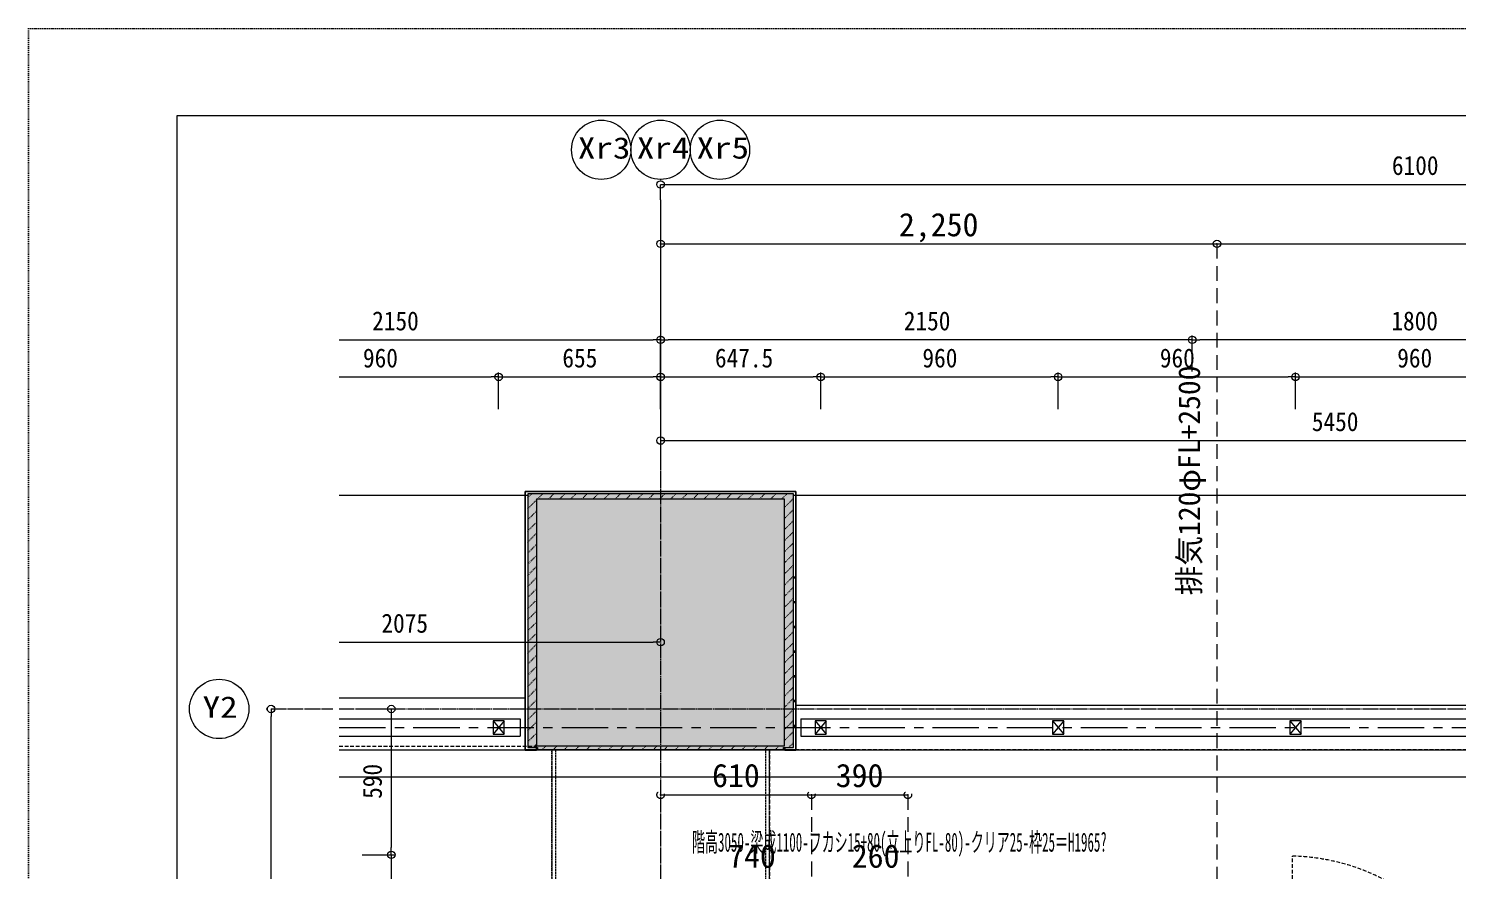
# Model space of a CAD drawing. Units: millimetres at full size, sheet at 1:30. Extents: x -17796 to 21385, y -23279 to 7734.
# Drawn here: x -17796 to -12017, y 4329 to 7734 of the extents above; entities that cross this region are included whole.
import ezdxf
from ezdxf.enums import TextEntityAlignment as Align

# ---------------------------------------------------------------- set-up
doc = ezdxf.new("R2010")
doc.units = ezdxf.units.MM
doc.header["$LTSCALE"] = 30
doc.header["$PDMODE"] = 32
doc.header["$PDSIZE"] = 30
for name, pattern in [('DASHED2', [3, 2, -1]), ('USER1', [0.26, 0.01, -0.25]), ('USER10', [0.12, 0.06, -0.06]), ('USER11', [0.25, 0.125, -0.125]), ('USER13', [10, 6.25, -1.25, 1.25, -1.25]), ('USER4', [0.78, 0.6, -0.06, 0.06, -0.06]), ('USER7', [0.2, 0.1, -0.1]), ('USER8', [0.75, 0.5, -0.25]), ('USER9', [2.3, 2, -0.1, 0.1, -0.1])]:
    doc.linetypes.add(name, pattern=pattern)
for name, color, linetype, lineweight in [('0-0_(S)電灯', 7, 'Continuous', 18), ('0-E_遮音材', 254, 'Continuous', 18), ('1-0_掃き出しﾏｰｸ', 253, 'USER7', 18), ('1-8_CH表記', 2, 'Continuous', 18), ('1-C_鋼製建具', 253, 'USER8', 18), ('1-F_衛生陶器・住設', 2, 'USER9', 18), ('2-1_', 7, 'Continuous', 9), ('2-4_', 5, 'Continuous', 9), ('2-E_', 253, 'USER10', 18), ('3-2_寸法', 142, 'Continuous', 18), ('3-6_躯体断面線', 52, 'USER4', 18), ('3-B_仕上線（タイル・', 7, 'Continuous', 18), ('3-D_雲マーク・質疑コ', 3, 'USER11', 18), ('4-B_', 3, 'Continuous', 18), ('4-F_', 1, 'Continuous', 18), ('5-3_役物', 6, 'Continuous', 18), ('6-A_寸法', 5, 'Continuous', 18), ('6-B_ﾊｯﾁﾝｸﾞ', 7, 'Continuous', 18), ('6-C_---', 6, 'Continuous', 18), ('6-E_電気', 61, 'Continuous', 18), ('7-0_ダクト', 7, 'Continuous', 18), ('D-6_白実線', 134, 'Continuous', 9), ('D-8_緑点線', 1, 'Continuous', 9), ('F-6_白実線', 134, 'Continuous', 9), ('F-8_緑点線', 1, 'DASHED2', 9)]:
    doc.layers.add(name, color=color, linetype=linetype, lineweight=lineweight)
doc.styles.add('ＭＳ ゴシック', font='')
doc.styles.get('ＭＳ ゴシック').set_extended_font_data('MS Gothic')

msp = doc.modelspace()

# ---------------------------------------------------------------- linework, layer by layer
at = {"layer": '0-0_(S)電灯', "color": 4, "linetype": 'USER1'}
msp.add_lwpolyline([(-17795.56, 7734.32), (6866.76, 7734.32), (6866.76, -9684.73), (-17795.56, -9684.73)], close=True, dxfattribs=at)
at = {"layer": '0-0_(S)電灯', "lineweight": 9}
msp.add_lwpolyline([(-17194.4, 7382.42), (6265.6, 7382.42), (6265.6, -9332.83), (-17194.4, -9332.83)], close=True, dxfattribs=at)
at = {"layer": '0-E_遮音材'}
for points in [[(-14702.22, 5852.42), (-15777.22, 4826.42), (-15777.22, 5852.42)], [(-14702.22, 5852.42), (-15737.22, 4826.42), (-15777.22, 4826.42)], [(-14702.22, 5852.42), (-15737.22, 4817.42), (-15737.22, 4826.42)], [(-14702.22, 5852.42), (-14742.22, 4826.42), (-15737.22, 4817.42)], [(-14702.22, 4826.42), (-14742.22, 4826.42), (-14702.22, 5852.42)], [(-15737.22, 4817.42), (-14742.22, 4826.42), (-14742.22, 4817.42)]]:
    msp.add_solid(points, dxfattribs=at)
at = {"layer": '1-0_掃き出しﾏｰｸ'}
for p, q in [((-15777.22, 5836.86), (-15761.66, 5852.42)), ((-15736.76, 5832.42), (-15716.76, 5852.42)), ((-15691.86, 5832.42), (-15671.86, 5852.42)), ((-15646.96, 5832.42), (-15626.96, 5852.42)), ((-15602.06, 5832.42), (-15582.06, 5852.42)), ((-15557.16, 5832.42), (-15537.16, 5852.42)), ((-15512.26, 5832.42), (-15492.26, 5852.42)), ((-15467.35, 5832.42), (-15447.35, 5852.42)), ((-15422.45, 5832.42), (-15402.45, 5852.42)), ((-15377.55, 5832.42), (-15357.55, 5852.42)), ((-15332.65, 5832.42), (-15312.65, 5852.42)), ((-15287.75, 5832.42), (-15267.75, 5852.42)), ((-15242.85, 5832.42), (-15222.85, 5852.42)), ((-15197.95, 5832.42), (-15177.95, 5852.42)), ((-15153.05, 5832.42), (-15133.05, 5852.42)), ((-15108.14, 5832.42), (-15088.14, 5852.42)), ((-15063.24, 5832.42), (-15043.24, 5852.42)), ((-15018.34, 5832.42), (-14998.34, 5852.42)), ((-14973.44, 5832.42), (-14953.44, 5852.42)), ((-14928.54, 5832.42), (-14908.54, 5852.42)), ((-14883.64, 5832.42), (-14863.64, 5852.42)), ((-14838.74, 5832.42), (-14818.74, 5852.42)), ((-14793.84, 5832.42), (-14773.84, 5852.42)), ((-14748.93, 5832.42), (-14728.93, 5852.42)), ((-15777.22, 5791.96), (-15739.72, 5829.46)), ((-15777.22, 5747.05), (-15739.72, 5784.55)), ((-14739.72, 5796.73), (-14702.22, 5834.23)), ((-14739.72, 5751.82), (-14702.22, 5789.32)), ((-15777.22, 5702.15), (-15739.72, 5739.65)), ((-14739.72, 5706.92), (-14702.22, 5744.42)), ((-15777.22, 5657.25), (-15739.72, 5694.75)), ((-14739.72, 5662.02), (-14702.22, 5699.52)), ((-15777.22, 5612.35), (-15739.72, 5649.85)), ((-15777.22, 5567.45), (-15739.72, 5604.95)), ((-14739.72, 5617.12), (-14702.22, 5654.62)), ((-14739.72, 5572.22), (-14702.22, 5609.72)), ((-15777.22, 5522.55), (-15739.72, 5560.05)), ((-14739.72, 5527.32), (-14702.22, 5564.82)), ((-15777.22, 5477.65), (-15739.72, 5515.15)), ((-14739.72, 5482.42), (-14702.22, 5519.92)), ((-15777.22, 5432.74), (-15739.72, 5470.24)), ((-14739.72, 5437.52), (-14702.22, 5475.02)), ((-15777.22, 5387.84), (-15739.72, 5425.34)), ((-15777.22, 5342.94), (-15739.72, 5380.44)), ((-14739.72, 5392.61), (-14702.22, 5430.11)), ((-14739.72, 5347.71), (-14702.22, 5385.21)), ((-15777.22, 5298.04), (-15739.72, 5335.54)), ((-14739.72, 5302.81), (-14702.22, 5340.31)), ((-15777.22, 5253.14), (-15739.72, 5290.64)), ((-14739.72, 5257.91), (-14702.22, 5295.41)), ((-15777.22, 5208.24), (-15739.72, 5245.74)), ((-15777.22, 5163.34), (-15739.72, 5200.84)), ((-14739.72, 5213.01), (-14702.22, 5250.51)), ((-14739.72, 5168.11), (-14702.22, 5205.61)), ((-15777.22, 5118.44), (-15739.72, 5155.94)), ((-14739.72, 5123.21), (-14702.22, 5160.71)), ((-15777.22, 5073.53), (-15739.72, 5111.03)), ((-14739.72, 5078.31), (-14702.22, 5115.81)), ((-15777.22, 5028.63), (-15739.72, 5066.13)), ((-14739.72, 5033.4), (-14702.22, 5070.9)), ((-15777.22, 4983.73), (-15739.72, 5021.23)), ((-15777.22, 4938.83), (-15739.72, 4976.33)), ((-14739.72, 4988.5), (-14702.22, 5026)), ((-14739.72, 4943.6), (-14702.22, 4981.1)), ((-15777.22, 4893.93), (-15739.72, 4931.43)), ((-14739.72, 4898.7), (-14702.22, 4936.2)), ((-15777.22, 4849.03), (-15739.72, 4886.53)), ((-14739.72, 4853.8), (-14702.22, 4891.3)), ((-15754.93, 4826.42), (-15739.72, 4841.63)), ((-15719.03, 4817.42), (-15704.03, 4832.42)), ((-15674.13, 4817.42), (-15659.13, 4832.42)), ((-15629.23, 4817.42), (-15614.23, 4832.42)), ((-15584.33, 4817.42), (-15569.33, 4832.42)), ((-15539.43, 4817.42), (-15524.43, 4832.42)), ((-15494.53, 4817.42), (-15479.53, 4832.42)), ((-15449.63, 4817.42), (-15434.63, 4832.42)), ((-15404.72, 4817.42), (-15389.72, 4832.42)), ((-15359.82, 4817.42), (-15344.82, 4832.42)), ((-15314.92, 4817.42), (-15299.92, 4832.42)), ((-15270.02, 4817.42), (-15255.02, 4832.42)), ((-15225.12, 4817.42), (-15210.12, 4832.42)), ((-15180.22, 4817.42), (-15165.22, 4832.42)), ((-15135.32, 4817.42), (-15120.32, 4832.42)), ((-15090.41, 4817.42), (-15075.41, 4832.42)), ((-15045.51, 4817.42), (-15030.51, 4832.42)), ((-15000.61, 4817.42), (-14985.61, 4832.42)), ((-14955.71, 4817.42), (-14940.71, 4832.42)), ((-14910.81, 4817.42), (-14895.81, 4832.42)), ((-14865.91, 4817.42), (-14850.91, 4832.42)), ((-14821.01, 4817.42), (-14806.01, 4832.42)), ((-14776.11, 4817.42), (-14761.11, 4832.42)), ((-14722.2, 4826.42), (-14702.22, 4846.4))]:
    msp.add_line(p, q, dxfattribs=at)
at = {"layer": '1-0_掃き出しﾏｰｸ', "color": 61, "linetype": 'Continuous'}
for p, q in [((-14702.22, 5517.42), (-14692.22, 5517.42)), ((-14702.22, 5512.42), (-14692.22, 5512.42)), ((-14702.22, 5417.42), (-14692.22, 5417.42)), ((-14702.22, 5412.42), (-14692.22, 5412.42)), ((-14702.22, 5317.42), (-14692.22, 5317.42)), ((-14702.22, 5312.42), (-14692.22, 5312.42)), ((-14702.22, 5217.42), (-14692.22, 5217.42)), ((-14702.22, 5212.42), (-14692.22, 5212.42)), ((-14702.22, 5117.42), (-14692.22, 5117.42)), ((-14702.22, 5112.42), (-14692.22, 5112.42)), ((-14702.22, 5017.42), (-14692.22, 5017.42)), ((-14702.22, 5012.42), (-14692.22, 5012.42)), ((-14702.22, 4917.42), (-14692.22, 4917.42)), ((-14702.22, 4912.42), (-14692.22, 4912.42)), ((-14737.22, 4817.42), (-14737.22, 4826.42))]:
    msp.add_line(p, q, dxfattribs=at)
at = {"layer": '1-0_掃き出しﾏｰｸ', "color": 7, "linetype": 'Continuous'}
for p, q in [((-15777.22, 4826.42), (-15737.22, 4826.42)), ((-14742.22, 4826.42), (-14702.22, 4826.42)), ((-14742.22, 4817.42), (-14742.22, 4826.42))]:
    msp.add_line(p, q, dxfattribs=at)
at = {"layer": '1-0_掃き出しﾏｰｸ', "color": 61, "linetype": 'Continuous'}
for points in [[(-14692.22, 4817.42), (-15787.22, 4817.42), (-15787.22, 5862.42), (-14692.22, 5862.42)], [(-15739.72, 5832.42), (-14739.72, 5832.42), (-14739.72, 4832.42), (-15739.72, 4832.42)]]:
    msp.add_lwpolyline(points, close=True, dxfattribs=at)
at = {"layer": '1-0_掃き出しﾏｰｸ', "color": 7, "linetype": 'Continuous'}
for points in [[(-14702.22, 4826.42), (-14702.22, 5852.42), (-15777.22, 5852.42), (-15777.22, 4826.42)], [(-15737.22, 4826.42), (-15737.22, 4817.42), (-14742.22, 4817.42)]]:
    msp.add_lwpolyline(points, dxfattribs=at)
at = {"layer": '1-8_CH表記'}
for p, q in [((-15239.72, 7123.97), (-15239.72, 7121.47)), ((-15209.72, 7103.97), (-9169.72, 7103.97)), ((-16834.88, 4982.42), (-16832.38, 4982.42)), ((-16814.88, -4987.58), (-16814.88, 4952.42))]:
    msp.add_line(p, q, dxfattribs=at)
at = {"layer": '1-8_CH表記', "color": 7}
for p, q in [((-15239.72, 7103.97), (-15209.72, 7103.97)), ((-16814.88, 4982.42), (-16814.88, 4952.42))]:
    msp.add_line(p, q, dxfattribs=at)
at = {"layer": '1-8_CH表記'}
for centre in [(-15479.72, 7243.97), (-15239.72, 7243.97), (-14999.72, 7243.97), (-17024.88, 4982.42)]:
    msp.add_circle(centre, 120, dxfattribs=at)
at = {"layer": '1-8_CH表記', "color": 7}
for centre in [(-15239.72, 7103.97), (-16814.88, 4982.42)]:
    msp.add_circle(centre, 15, dxfattribs=at)
at = {"layer": '1-C_鋼製建具', "color": 4, "linetype": 'Continuous'}
for p, q in [((-16539.72, 5847.42), (-15777.22, 5847.42)), ((-14702.22, 5847.42), (-9677.22, 5847.42))]:
    msp.add_line(p, q, dxfattribs=at)
at = {"layer": '1-C_鋼製建具'}
for p, q in [((-16539.72, 4832.42), (-15739.72, 4832.42)), ((-7839.72, 4817.42), (-15739.72, 4817.42)), ((-7839.72, 4817.42), (-15739.72, 4817.42)), ((-15679.72, 4817.42), (-15679.72, 3382.42)), ((-14799.72, 4817.42), (-14799.72, 3382.42))]:
    msp.add_line(p, q, dxfattribs=at)
at = {"layer": '1-F_衛生陶器・住設'}
for p, q in [((-15239.72, 7041.73), (-15239.72, 7103.97)), ((-15239.72, 7041.73), (-15239.72, -7887.16)), ((-16814.88, 4982.42), (-16564.88, 4982.42)), ((-16539.72, 4982.42), (-7839.72, 4982.42))]:
    msp.add_line(p, q, dxfattribs=at)
at = {"layer": '2-1_', "color": 140, "lineweight": 18}
for p, q in [((-16539.72, 5027.42), (-15787.22, 5027.42)), ((-14692.22, 4997.42), (-9687.22, 4997.42)), ((-16539.72, 4817.42), (-7839.72, 4817.42)), ((-16539.72, 4707.42), (-7839.72, 4707.42))]:
    msp.add_line(p, q, dxfattribs=at)
at = {"layer": '2-4_', "color": 191, "lineweight": 18}
for p, q in [((-15239.72, 6067.88), (-15239.72, 6050.38)), ((-15209.72, 6067.88), (-9819.72, 6067.88))]:
    msp.add_line(p, q, dxfattribs=at)
at = {"layer": '2-4_', "color": 7, "lineweight": 18}
msp.add_line((-15239.72, 6067.88), (-15209.72, 6067.88), dxfattribs=at)
msp.add_circle((-15239.72, 6067.88), 15, dxfattribs=at)
at = {"layer": '2-E_'}
for p, q in [((-15679.72, 4817.42), (-15679.72, 3382.42)), ((-15664.72, 4817.42), (-15664.72, 3382.42)), ((-14814.72, 3382.42), (-14814.72, 4817.42)), ((-14799.72, 3382.42), (-14799.72, 4817.42))]:
    msp.add_line(p, q, dxfattribs=at)
at = {"layer": '3-2_寸法'}
for p, q in [((-15787.22, 5032.42), (-15787.22, 4932.42)), ((-14692.22, 4917.42), (-14692.22, 4817.42))]:
    msp.add_line(p, q, dxfattribs=at)
at = {"layer": '3-6_躯体断面線'}
msp.add_line((-15239.72, 7017.42), (-15239.72, 5867.42), dxfattribs=at)
at = {"layer": '3-B_仕上線（タイル・', "color": 6}
for p, q in [((-15239.72, 5272.51), (-15239.72, 5270.01)), ((-16539.72, 5252.51), (-15269.72, 5252.51)), ((-16458.69, 4982.42), (-16311.19, 4982.42)), ((-16328.69, 4952.42), (-16328.69, 4422.42)), ((-16447.07, 4392.42), (-16311.19, 4392.42)), ((-16447.07, 4392.42), (-16311.19, 4392.42)), ((-16328.69, 4362.42), (-16328.69, 3622.42))]:
    msp.add_line(p, q, dxfattribs=at)
at = {"layer": '3-B_仕上線（タイル・'}
for p, q in [((-15239.72, 5252.51), (-15269.72, 5252.51)), ((-16328.69, 4982.42), (-16328.69, 4952.42)), ((-16328.69, 4392.42), (-16328.69, 4422.42)), ((-16328.69, 4392.42), (-16328.69, 4362.42))]:
    msp.add_line(p, q, dxfattribs=at)
for centre in [(-15239.72, 5252.51), (-16328.69, 4982.42), (-16328.69, 4392.42), (-16328.69, 4392.42)]:
    msp.add_circle(centre, 15, dxfattribs=at)
at = {"layer": '3-D_雲マーク・質疑コ'}
msp.add_line((-15679.72, 3532.42), (-15679.72, 4817.42), dxfattribs=at)
msp.add_lwpolyline([(-14814.72, 3382.42), (-14799.72, 3382.42), (-14799.72, 4817.42)], dxfattribs=at)
at = {"layer": '4-B_', "linetype": 'USER8'}
msp.add_line((-12684.72, 3552.36), (-12684.72, 4387.42), dxfattribs=at)
msp.add_arc((-12706.38, 3536.03), 851.66, 359.75679, 88.54316, dxfattribs=at)
at = {"layer": '5-3_役物'}
msp.add_lwpolyline([(-14737.22, 4826.42), (-14737.22, 4816.42), (-14692.22, 4816.42), (-14692.22, 5862.42), (-15787.22, 5862.42), (-15787.22, 4816.42), (-15742.22, 4816.42), (-15742.22, 4826.42)], dxfattribs=at)
at = {"layer": '6-A_寸法', "color": 211, "linetype": 'USER13'}
msp.add_line((-16539.72, 4907.42), (-7839.72, 4907.42), dxfattribs=at)
at = {"layer": '6-B_ﾊｯﾁﾝｸﾞ', "color": 3}
for p, q in [((-16539.72, 6325.34), (-15924.72, 6325.34)), ((-15894.72, 6195.34), (-15894.72, 6342.84)), ((-15894.72, 6195.34), (-15894.72, 6342.84)), ((-15864.72, 6325.34), (-15269.72, 6325.34)), ((-15239.72, 6195.34), (-15239.72, 6342.84)), ((-15239.72, 6195.34), (-15239.72, 6342.84)), ((-15209.72, 6325.34), (-14622.22, 6325.34)), ((-14592.22, 6195.34), (-14592.22, 6342.84)), ((-14592.22, 6195.34), (-14592.22, 6342.84)), ((-14562.22, 6325.34), (-13662.22, 6325.34)), ((-13632.22, 6195.34), (-13632.22, 6342.84)), ((-13632.22, 6195.34), (-13632.22, 6342.84)), ((-13602.22, 6325.34), (-12702.22, 6325.34)), ((-12672.22, 6195.34), (-12672.22, 6342.84)), ((-12672.22, 6195.34), (-12672.22, 6342.84)), ((-12642.22, 6325.34), (-11742.22, 6325.34))]:
    msp.add_line(p, q, dxfattribs=at)
at = {"layer": '6-B_ﾊｯﾁﾝｸﾞ'}
for p, q in [((-15894.72, 6325.34), (-15924.72, 6325.34)), ((-15894.72, 6325.34), (-15864.72, 6325.34)), ((-15239.72, 6325.34), (-15269.72, 6325.34)), ((-15239.72, 6325.34), (-15209.72, 6325.34)), ((-14592.22, 6325.34), (-14622.22, 6325.34)), ((-14592.22, 6325.34), (-14562.22, 6325.34)), ((-13632.22, 6325.34), (-13662.22, 6325.34)), ((-13632.22, 6325.34), (-13602.22, 6325.34)), ((-12672.22, 6325.34), (-12702.22, 6325.34)), ((-12672.22, 6325.34), (-12642.22, 6325.34))]:
    msp.add_line(p, q, dxfattribs=at)
for centre in [(-15894.72, 6325.34), (-15894.72, 6325.34), (-15239.72, 6325.34), (-15239.72, 6325.34), (-14592.22, 6325.34), (-14592.22, 6325.34), (-13632.22, 6325.34), (-13632.22, 6325.34), (-12672.22, 6325.34), (-12672.22, 6325.34)]:
    msp.add_circle(centre, 15, dxfattribs=at)
at = {"layer": '6-C_---'}
for p, q in [((-16539.72, 4942.42), (-15807.22, 4942.42)), ((-15872.22, 4934.92), (-15917.22, 4879.92)), ((-15917.22, 4934.92), (-15872.22, 4879.92)), ((-15807.22, 4942.42), (-15807.22, 4872.42)), ((-14672.22, 4942.42), (-9707.22, 4942.42)), ((-14672.22, 4942.42), (-14672.22, 4872.42)), ((-14569.72, 4934.92), (-14614.72, 4879.92)), ((-14614.72, 4934.92), (-14569.72, 4879.92)), ((-13609.72, 4934.92), (-13654.72, 4879.92)), ((-13654.72, 4934.92), (-13609.72, 4879.92)), ((-12649.72, 4934.92), (-12694.72, 4879.92)), ((-12694.72, 4934.92), (-12649.72, 4879.92)), ((-16539.72, 4872.42), (-15807.22, 4872.42)), ((-14672.22, 4872.42), (-9707.22, 4872.42))]:
    msp.add_line(p, q, dxfattribs=at)
for points in [[(-15917.22, 4879.92), (-15872.22, 4879.92), (-15872.22, 4934.92), (-15917.22, 4934.92)], [(-14614.72, 4879.92), (-14569.72, 4879.92), (-14569.72, 4934.92), (-14614.72, 4934.92)], [(-13654.72, 4879.92), (-13609.72, 4879.92), (-13609.72, 4934.92), (-13654.72, 4934.92)], [(-12694.72, 4879.92), (-12649.72, 4879.92), (-12649.72, 4934.92), (-12694.72, 4934.92)]]:
    msp.add_lwpolyline(points, close=True, dxfattribs=at)
at = {"layer": '6-E_電気'}
for p, q in [((-14702.22, 5517.42), (-14692.22, 5517.42)), ((-14702.22, 5512.42), (-14692.22, 5512.42)), ((-14702.22, 5417.42), (-14692.22, 5417.42)), ((-14702.22, 5412.42), (-14692.22, 5412.42)), ((-14702.22, 5317.42), (-14692.22, 5317.42)), ((-14702.22, 5312.42), (-14692.22, 5312.42)), ((-14702.22, 5217.42), (-14692.22, 5217.42)), ((-14702.22, 5212.42), (-14692.22, 5212.42)), ((-14702.22, 5117.42), (-14692.22, 5117.42)), ((-14702.22, 5112.42), (-14692.22, 5112.42)), ((-14702.22, 5017.42), (-14692.22, 5017.42)), ((-14702.22, 5012.42), (-14692.22, 5012.42)), ((-14702.22, 4917.42), (-14692.22, 4917.42)), ((-14702.22, 4912.42), (-14692.22, 4912.42)), ((-14737.22, 4817.42), (-14737.22, 4826.42))]:
    msp.add_line(p, q, dxfattribs=at)
for points in [[(-14692.22, 4817.42), (-15787.22, 4817.42), (-15787.22, 5862.42), (-14692.22, 5862.42)], [(-15739.72, 5832.42), (-14739.72, 5832.42), (-14739.72, 4832.42), (-15739.72, 4832.42)]]:
    msp.add_lwpolyline(points, close=True, dxfattribs=at)
at = {"layer": '7-0_ダクト', "color": 30}
for p, q in [((-16539.72, 6475.34), (-15269.72, 6475.34)), ((-15239.72, 6466.58), (-15239.72, 6492.84)), ((-15239.72, 6341.27), (-15239.72, 6492.84)), ((-13119.72, 6475.34), (-15209.72, 6475.34)), ((-13089.72, 6346.99), (-13089.72, 6492.84)), ((-13089.72, 6346.99), (-13089.72, 6492.84)), ((-11319.72, 6475.34), (-13059.72, 6475.34))]:
    msp.add_line(p, q, dxfattribs=at)
at = {"layer": '7-0_ダクト'}
for p, q in [((-15239.72, 6475.34), (-15269.72, 6475.34)), ((-15239.72, 6475.34), (-15209.72, 6475.34)), ((-13089.72, 6475.34), (-13119.72, 6475.34)), ((-13089.72, 6475.34), (-13059.72, 6475.34))]:
    msp.add_line(p, q, dxfattribs=at)
for centre in [(-15239.72, 6475.34), (-15239.72, 6475.34), (-13089.72, 6475.34), (-13089.72, 6475.34)]:
    msp.add_circle(centre, 15, dxfattribs=at)
at = {"layer": 'D-6_白実線'}
for p, q in [((-15239.72, 6863.98), (-12989.72, 6863.98)), ((-12989.72, 6863.98), (-9849.72, 6863.98))]:
    msp.add_line(p, q, dxfattribs=at)
at = {"layer": 'D-8_緑点線'}
for p, q in [((-15239.72, 4634.89), (-14630.01, 4634.89)), ((-14630.01, 4634.89), (-14239.72, 4634.89))]:
    msp.add_line(p, q, dxfattribs=at)
at = {"layer": 'F-6_白実線', "linetype": 'DASHED2'}
msp.add_line((-12989.72, 6863.98), (-12989.72, 3432.42), dxfattribs=at)
at = {"layer": 'F-6_白実線'}
for p in [(-15239.72, 6863.98), (-12989.72, 6863.98)]:
    msp.add_point(p, dxfattribs=at)
at = {"layer": 'F-8_緑点線'}
for p, q in [((-14630.01, 4634.89), (-14630.01, 2892.42)), ((-14239.72, 4634.89), (-14239.72, 3432.42))]:
    msp.add_line(p, q, dxfattribs=at)
for p in [(-15239.72, 4634.89), (-14630.01, 4634.89), (-14239.72, 4634.89)]:
    msp.add_point(p, dxfattribs=at)

# ---------------------------------------------------------------- texts
at = {"layer": '1-8_CH表記', "style": 'ＭＳ ゴシック', "width": 1.2}
for s, p in [('Xr3', (-15574.01, 7182.32)), ('Xr4', (-15335.72, 7182.32)), ('Xr5', (-15094.01, 7182.32))]:
    msp.add_text(s, height=86.66, dxfattribs=at).set_placement(p, align=Align.BOTTOM_LEFT)
at = {"layer": '1-8_CH表記', "color": 9, "style": 'ＭＳ ゴシック', "width": 0.9}
msp.add_text('6100', height=76.98, dxfattribs=at).set_placement((-12282.3, 7119.17), align=Align.BOTTOM_LEFT)
at = {"layer": '1-F_衛生陶器・住設', "style": 'ＭＳ ゴシック', "width": 1.2}
msp.add_text('Y2', height=86.66, dxfattribs=at).set_placement((-17091.74, 4920.76), align=Align.BOTTOM_LEFT)
at = {"layer": '2-4_', "color": 9, "style": 'ＭＳ ゴシック', "width": 0.9}
msp.add_text('5450', height=76.98, dxfattribs=at).set_placement((-12606.15, 6083.08), align=Align.BOTTOM_LEFT)
at = {"layer": '3-B_仕上線（タイル・', "color": 9, "style": 'ＭＳ ゴシック', "width": 0.9}
msp.add_text('2075', height=76.98, dxfattribs=at).set_placement((-16368.65, 5267.7), align=Align.BOTTOM_LEFT)
msp.add_text('590', height=76.98, rotation=90, dxfattribs=at).set_placement((-16343.89, 4618.85), align=Align.BOTTOM_LEFT)
at = {"layer": '4-F_', "style": 'ＭＳ ゴシック', "width": 0.5}
msp.add_text('階高3050-梁成1100-フカシ15+80(立上りFL-80)-クリア25-枠25＝H1965?', height=76.97, dxfattribs=at).set_placement((-15112.52, 4382.19), align=Align.BOTTOM_LEFT)
at = {"layer": '6-B_ﾊｯﾁﾝｸﾞ', "color": 9, "style": 'ＭＳ ゴシック', "width": 0.9}
for s, height, p in [('960', 76.98, (-16443.3, 6340.53)), ('655', 76.98, (-15636.94, 6340.53)), ('647.5', 76.97, (-15019.97, 6340.53)), ('960', 76.97, (-14180.8, 6340.53)), ('960', 76.97, (-13220.8, 6340.53)), ('960', 76.97, (-12260.8, 6340.53))]:
    msp.add_text(s, height=height, dxfattribs=at).set_placement(p, align=Align.BOTTOM_LEFT)
at = {"layer": '7-0_ダクト', "color": 9, "style": 'ＭＳ ゴシック', "width": 0.9}
for s, p in [('2150', (-16406.15, 6490.53)), ('2150', (-14256.15, 6490.53)), ('1800', (-12284.58, 6490.53))]:
    msp.add_text(s, height=76.98, dxfattribs=at).set_placement(p, align=Align.BOTTOM_LEFT)
at = {"layer": 'F-6_白実線', "style": 'ＭＳ ゴシック'}
msp.add_text('2,250', height=94.57, dxfattribs=at).set_placement((-14275.97, 6865.78), align=Align.BOTTOM_LEFT)
msp.add_text('排気120φFL+2500', height=87.98, rotation=90, dxfattribs=at).set_placement((-13031.86, 5442.05), align=Align.BOTTOM_LEFT)
at = {"layer": 'F-8_緑点線', "style": 'ＭＳ ゴシック'}
for s, p in [('610', (-15031.62, 4637.89)), ('390', (-14531.62, 4637.89)), ('740', (-14966.61, 4311.76)), ('260', (-14466.61, 4311.76))]:
    msp.add_text(s, height=94.57, dxfattribs=at).set_placement(p, align=Align.BOTTOM_LEFT)

doc.saveas('drawing.dxf')
